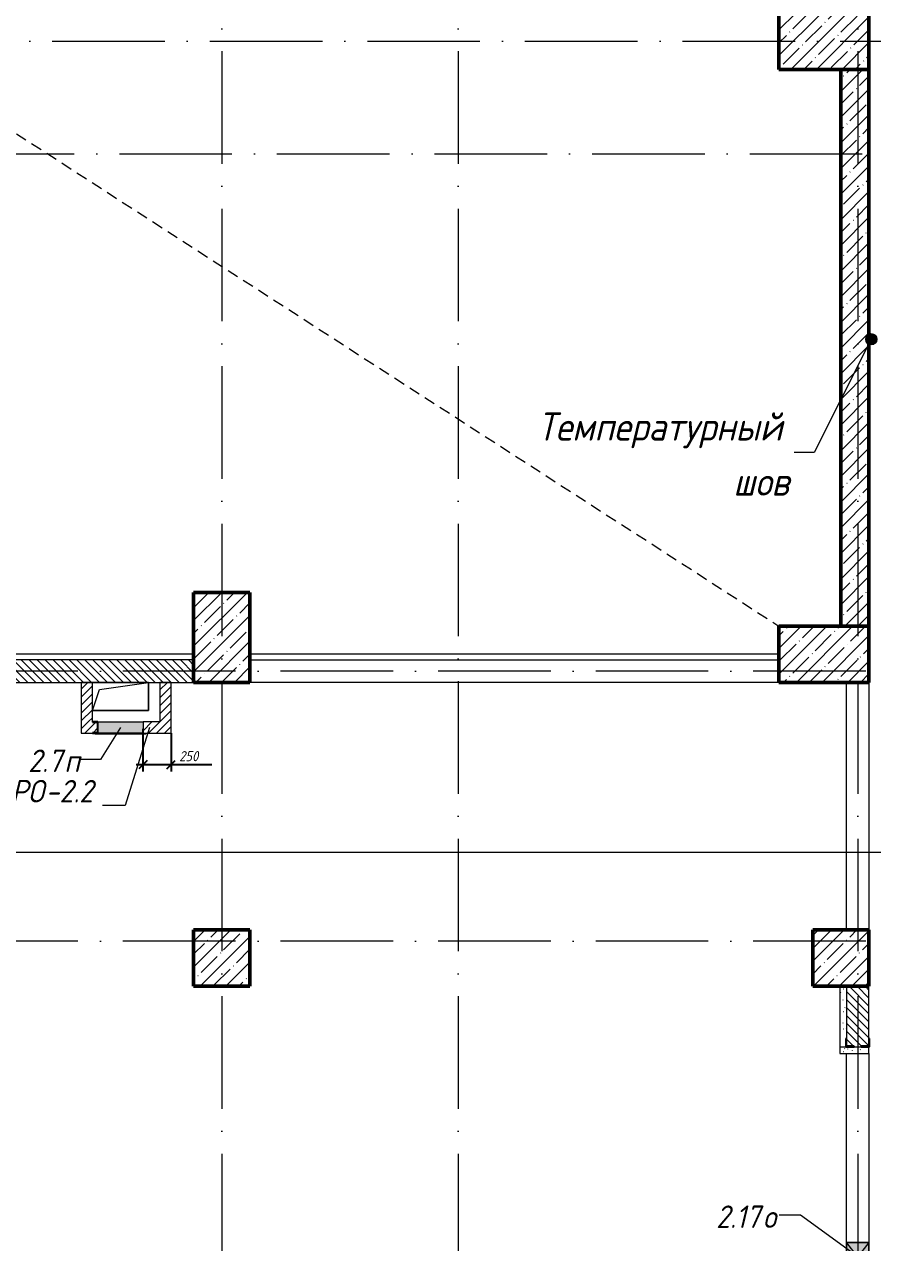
# Model space of a CAD drawing. Header units: millimetres. Extents: x -537608 to 253996, y -217170 to 186033.
# Drawn here: x -117452 to -109915, y 19525 to 30355 of the extents above; entities that cross this region are included whole.
import ezdxf

# ---------------------------------------------------------------- set-up
doc = ezdxf.new("R2010")
doc.units = ezdxf.units.MM
doc.linetypes.add('200_ШТРИХ_ш1п0_6_', pattern=[160, 100, -60])
doc.linetypes.add('50_200_ШТРИХ_1Т_ш5_п1_п1_', pattern=[1400, 1000, -200, 0, -200])
for name, color, linetype, lineweight in [('A-____-____-DIMS', 7, 'Continuous', 9), ('A-DETL-____-OTLN-3', 7, '200_ШТРИХ_ш1п0_6_', 9), ('A-DETL-GENF-OTLN', 7, 'Continuous', 9), ('A-FLOR-____-OTLN', 7, 'Continuous', 9), ('A-GENM-____-IDEN', 7, 'Continuous', 9), ('A-GENM-____-MCUT', 7, 'Continuous', 25), ('A-GENM-____-OTLN', 7, 'Continuous', 9), ('A-GENM-____-OTLN-1', 7, 'Continuous', 25), ('A-GLAZ-____-IDEN', 7, 'Continuous', 9), ('A-GLAZ-____-OTLN', 7, 'Continuous', 9), ('A-WALL-____-MCUT', 7, 'Continuous', 13), ('A-WALL-____-MCUT-2', 7, 'Continuous', 50), ('A-WALL-____-PATT-1', 7, 'Continuous', 9), ('A-WALL-FNSH-MCUT-1', 7, 'Continuous', 9), ('G-____-____-TEXT', 7, 'Continuous', 9), ('I-WALL-____-OTLN', 7, 'Continuous', 9), ('S-COLS-____-MCUT', 7, 'Continuous', 50), ('S-COLS-____-OTLN', 7, 'Continuous', 9), ('S-GRID-____-OTLN-1', 7, '50_200_ШТРИХ_1Т_ш5_п1_п1_', 9)]:
    doc.layers.add(name, color=color, linetype=linetype, lineweight=lineweight)
for name, color, linetype, lineweight, true_color in [('A-GLAZ-____-OTLN-1', 7, 'Continuous', 9, 0xc0c0c0), ('A-WALL-____-PATT-2', 7, 'Continuous', 9, 0x787878), ('G-____-____-SYMB-1', 9, 'Continuous', 9, 0x808080)]:
    doc.layers.add(name, color=color, linetype=linetype, lineweight=lineweight, true_color=true_color)
doc.styles.add('ISOCPEUR_I_11', font='isocpeui.ttf', dxfattribs={"width": 0.9, "height": 200})
doc.styles.add('ISOCPEUR_I_7', font='isocpeui.ttf', dxfattribs={"width": 0.9, "height": 90})
doc.styles.add('ISOCPEUR_I_9', font='isocpeui.ttf', dxfattribs={"width": 0.9, "height": 250})
doc.dimstyles.new('ISO-1_8_0_9К_СРЕДНИЙ_Кладочные_1', dxfattribs={"dimscale": 304.8, "dimtxt": 89.638306, "dimasz": 0.246063, "dimexe": 0.19685, "dimexo": 0, "dimgap": 0, "dimtad": 1, "dimdec": 3, "dimrnd": 0.001, "dimdsep": 46, "dimtxsty": 'ISOCPEUR_I_7', "dimblk1": 'OBLIQUE', "dimblk2": 'OBLIQUE', "dimsah": 1, "dimcen": 0.09, "dimdle": 0.19685, "dimazin": 0, "dimtfac": 1, "dimtdec": 4, "dimtix": 1, "dimtmove": 0, "dimatfit": 3, "dimfxl": 1, "dimtvp": 1, "dimtolj": 1, "dimtzin": 0, "dimarcsym": 2})
pattern_1 = [(45, (-184647.673, -45376.493), (-35.35534, 35.35534), [])]
pattern_2 = [(135, (-184647.673, -45376.493), (-35.35534, -35.35534), [])]
pattern_3 = [(0, (-184647.67, -45376.493), (203.2, 50.8), [3.353, -149.047, 3.353, -149.047, -812.8]), (0, (-184647.67, -45376.493), (203.2, 50.8), [-304.8, 3.353, -301.447, 3.353, -149.047, -355.6]), (0, (-184647.67, -45376.493), (203.2, 50.8), [-762, 3.353, -98.247, 3.353, -250.647]), (120, (-184571.47, -45351.093), (-145.59409, 150.576362), [3.353, -149.047, 3.353, -149.047, -812.8]), (120, (-184571.47, -45351.093), (-145.59409, 150.576362), [-304.8, 3.353, -301.447, 3.353, -149.047, -355.6]), (120, (-184571.47, -45351.093), (-145.59409, 150.576362), [-762, 3.353, -98.247, 3.353, -250.647]), (240, (-184546.07, -45249.493), (-57.60591, -201.376362), [3.353, -149.047, 3.353, -149.047, -812.8]), (240, (-184546.07, -45249.493), (-57.60591, -201.376362), [-304.8, 3.353, -301.447, 3.353, -149.047, -355.6]), (240, (-184546.07, -45249.493), (-57.60591, -201.376362), [-762, 3.353, -98.247, 3.353, -250.647])]

# ---------------------------------------------------------------- blocks, each defined once
blk = doc.blocks.new('BSC_Колонна _Прямоугольная - 500х800-V83-АР1_План отверстий 2 этажа в осях 1-64_Ю-ЯЯ')
at = {"layer": 'S-COLS-____-OTLN'}
h = blk.add_hatch(dxfattribs=at)
h.set_pattern_fill('FP_96', color=256, style=0, pattern_type=2)
h.set_pattern_definition([(315, (-75581.04, 74300), (114.04925, 114.04925), []), (315, (-75581.04, 74185.95), (114.04925, 114.04925), [201.613, -40.323, 3.353, -36.97])])
h.paths.add_polyline_path([(-250, 400), (-250, -400), (250, -400), (250, 400)], flags=0)
at = {"layer": 'S-COLS-____-MCUT'}
for p, q in [((250, 400), (-250, 400)), ((-250, 400), (-250, -400)), ((250, -400), (250, 400)), ((-250, -400), (250, -400))]:
    blk.add_line(p, q, dxfattribs=at)
blk = doc.blocks.new('BSC_Колонна _Прямоугольная - 500х800-V84-АР1_План отверстий 2 этажа в осях 1-64_Ю-ЯЯ')
at = {"layer": 'S-COLS-____-OTLN'}
h = blk.add_hatch(dxfattribs=at)
h.set_pattern_fill('FP_97', color=256, style=0, pattern_type=2)
h.set_pattern_definition([(315, (-70131.04, 74300), (114.04925, 114.04925), []), (315, (-70131.04, 74185.95), (114.04925, 114.04925), [201.613, -40.323, 3.353, -36.97])])
h.paths.add_polyline_path([(-250, -400), (250, -400), (250, 400), (-250, 400), (-250, 80)], flags=0)
at = {"layer": 'S-COLS-____-MCUT'}
for p, q in [((250, 400), (-250, 400)), ((-250, 400), (-250, -400)), ((250, -400), (250, 400)), ((-250, -400), (250, -400))]:
    blk.add_line(p, q, dxfattribs=at)
blk = doc.blocks.new('BSC_Колонна _Прямоугольная - 500х800-V88-АР1_План отверстий 2 этажа в осях 1-64_Ю-ЯЯ')
at = {"layer": 'S-COLS-____-OTLN'}
h = blk.add_hatch(dxfattribs=at)
h.set_pattern_fill('FP_101', color=256, style=0, pattern_type=2)
h.set_pattern_definition([(225, (68950, 70281.04), (114.04925, -114.04925), []), (225, (68835.95, 70281.04), (114.04925, -114.04925), [201.613, -40.323, 3.353, -36.97])])
h.paths.add_polyline_path([(250, 400), (-250, 400), (-250, -400), (250, -400)], flags=0)
at = {"layer": 'S-COLS-____-MCUT'}
for p, q in [((250, 400), (-250, 400)), ((-250, 400), (-250, -400)), ((250, -400), (250, 400)), ((-250, -400), (250, -400))]:
    blk.add_line(p, q, dxfattribs=at)
blk = doc.blocks.new('BSC_Колонна _Прямоугольная - 500х500-V145-АР1_План отверстий 2 этажа в осях 1-64_Ю-ЯЯ')
at = {"layer": 'S-COLS-____-OTLN'}
h = blk.add_hatch(dxfattribs=at)
h.set_pattern_fill('FP_158', color=256, style=0, pattern_type=2)
h.set_pattern_definition([(45, (-74450, -67431.04), (-114.04925, 114.04925), []), (45, (-74335.95, -67431.04), (-114.04925, 114.04925), [201.613, -40.323, 3.353, -36.97])])
h.paths.add_polyline_path([(-250, -250), (250, -250), (250, 250), (-250, 250)], flags=0)
at = {"layer": 'S-COLS-____-MCUT'}
for p, q in [((250, 250), (-250, 250)), ((-250, 250), (-250, -250)), ((250, -250), (250, 250)), ((-250, -250), (250, -250))]:
    blk.add_line(p, q, dxfattribs=at)
blk = doc.blocks.new('BSC_Колонна _Прямоугольная - 500х500-V146-АР1_План отверстий 2 этажа в осях 1-64_Ю-ЯЯ')
at = {"layer": 'S-COLS-____-OTLN'}
h = blk.add_hatch(dxfattribs=at)
h.set_pattern_fill('FP_159', color=256, style=0, pattern_type=2)
h.set_pattern_definition([(45, (-68950, -67431.04), (-114.04925, 114.04925), []), (45, (-68835.95, -67431.04), (-114.04925, 114.04925), [201.613, -40.323, 3.353, -36.97])])
h.paths.add_polyline_path([(-250, -250), (250, -250), (250, 250), (-250, 250)], flags=0)
at = {"layer": 'S-COLS-____-MCUT'}
for p, q in [((250, 250), (-250, 250)), ((-250, 250), (-250, -250)), ((250, -250), (250, 250)), ((-250, -250), (250, -250))]:
    blk.add_line(p, q, dxfattribs=at)
blk = doc.blocks.new('Фахверк_СКБ_Уголок - 200_3550-28267367-АР1_План отверстий 2 этажа в осях 1-64_Ю-ЯЯ')
at = {"layer": 'A-GENM-____-MCUT'}
for p, q in [((200, 156), (125, 156)), ((125, 156), (125, 81)), ((131, 81), (131, 150)), ((131, 150), (200, 150)), ((200, 150), (200, 156)), ((125, 81), (131, 81)), ((131, 19), (125, 19)), ((125, 19), (125, -56)), ((131, -50), (131, 19)), ((125, -56), (200, -56)), ((200, -50), (131, -50)), ((200, -56), (200, -50))]:
    blk.add_line(p, q, dxfattribs=at)
blk = doc.blocks.new('AR_Отверстие Ниша - Лючок-32403922-АР1_План отверстий 2 этажа в осях 1-64_Ю-ЯЯ')
at = {"layer": 'A-GLAZ-____-OTLN'}
blk.add_hatch(color=256, dxfattribs=at).paths.add_polyline_path([(-200, 50), (-200, -50), (200, -50), (200, 50)], flags=0)
for p, q in [((-200, 50), (200, 50)), ((-200, -50), (-200, 50)), ((200, -50), (-200, -50))]:
    blk.add_line(p, q, dxfattribs=at)
blk = doc.blocks.new('Л_Общий_Лючок - Лючок-29741325-АР1_План отверстий 2 этажа в осях 1-64_Ю-ЯЯ')
at = {"layer": 'A-GLAZ-____-OTLN-1'}
blk.add_hatch(color=256, dxfattribs=at).paths.add_polyline_path([(-3, -6), (424, -6), (424, 0), (-24, 0), (-24, -6)], flags=0)
at = {"layer": 'A-GLAZ-____-OTLN'}
for p, q in [((-24, 0), (-24, -6)), ((424, 0), (424, -6)), ((-24, -6), (424, -6))]:
    blk.add_line(p, q, dxfattribs=at)
blk = doc.blocks.new('154_Фахверк_СКБ_Швеллер - Тип_100_3960_зеркало-29769493-АР1_План отверстий 2 этажа в осях 1-64_Ю-ЯЯ')
at = {"layer": 'A-GENM-____-MCUT'}
for p, q in [((175, 50), (125, 50)), ((125, 50), (125, -50)), ((128, 47), (175, 47)), ((128, -47), (128, 47)), ((175, 47), (175, 50)), ((125, -50), (175, -50)), ((175, -47), (128, -47)), ((175, -50), (175, -47))]:
    blk.add_line(p, q, dxfattribs=at)
blk = doc.blocks.new('AR_Отверстие прямоугольное _в плите_ - AR_Отверстие прямоугольное _в плите_-V163-АР1_План отверстий 2 этажа в осях 1-64_Ю-ЯЯ')
at = {"layer": 'A-GENM-____-OTLN'}
for p, q in [((250, 125), (-250, 125)), ((-188, 63), (250, 125)), ((250, -125), (250, 125)), ((-250, -125), (-188, 63)), ((-250, -125), (250, -125))]:
    blk.add_line(p, q, dxfattribs=at)
blk = doc.blocks.new('AR_Отверстие прямоугольное _в стене__БезПР - AR_Отверстие прямоугольное _в стене__БезПР-36392898-АР1_План отверстий 2 этажа в осях 1-64_Ю-ЯЯ')
at = {"layer": 'A-GLAZ-____-OTLN'}
blk.add_hatch(color=256, dxfattribs=at).paths.add_polyline_path([(125, 100), (-125, 100), (-125, -100), (125, -100)], flags=0)
at = {"layer": 'A-DETL-GENF-OTLN'}
for p, q in [((-125, -100), (-125, 100)), ((-125, 100), (125, 100)), ((125, 100), (-125, -100)), ((-125, 100), (125, -100)), ((125, 100), (-125, 100)), ((-125, 100), (-125, -100)), ((125, 100), (125, -100)), ((125, -100), (125, 100)), ((125, -100), (-125, -100)), ((-125, -100), (125, -100))]:
    blk.add_line(p, q, dxfattribs=at)
blk = doc.blocks.new('_Oblique')
at = {"color": 0, "linetype": 'ByBlock', "lineweight": -2}
blk.add_line((-0.5, -0.5), (0.5, 0.5), dxfattribs=at)
blk = doc.blocks.new('*D2286')
at = {"layer": 'A-____-____-DIMS', "color": 0, "lineweight": -2, "transparency": 16777216}
for p, q in [((-116398, 24092), (-116398, 23714)), ((-116148, 24055), (-116148, 23714)), ((-116458, 23774), (-116148, 23774)), ((-116148, 23774), (-115785, 23774))]:
    blk.add_line(p, q, dxfattribs=at)
at = {"layer": 'Defpoints', "color": 0, "transparency": 16777216}
for p in [(-116398, 24092), (-116148, 24055), (-116148, 23774)]:
    blk.add_point(p, dxfattribs=at)
at = {"layer": 'A-____-____-DIMS', "color": 0, "lineweight": -2, "transparency": 16777216, "xscale": 75, "yscale": 75, "zscale": 75, "rotation": 180}
blk.add_blockref('_Oblique', (-116398, 23774), dxfattribs=at)
at = {"layer": 'A-____-____-DIMS', "color": 0, "lineweight": -2, "transparency": 16777216, "xscale": 75, "yscale": 75, "zscale": 75}
blk.add_blockref('_Oblique', (-116148, 23774), dxfattribs=at)
at = {"layer": 'A-____-____-DIMS', "color": 0, "transparency": 16777216, "insert": (-116076, 23894), "char_height": 90, "width": 409.58, "attachment_point": 1, "line_spacing_factor": 1.149209, "style": 'ISOCPEUR_I_7'}
blk.add_mtext('\\A1;250', dxfattribs=at)

msp = doc.modelspace()

# ---------------------------------------------------------------- hatches: boundary and pattern name
at = {"layer": 'A-WALL-____-PATT-1'}
h = msp.add_hatch(dxfattribs=at)
h.set_pattern_fill('FP_13', color=256, style=0, pattern_type=2)
h.set_pattern_definition([(45, (-184647.67, -45376.5), (-114.04925, 114.04925), []), (45, (-184533.62, -45376.5), (-114.04925, 114.04925), [201.612, -40.322, 3.353, -36.97])])
h.paths.add_polyline_path([(-109947.6725, 25004.5485), (-109947.6725, 29954.5485), (-110197.6725, 29954.5485), (-110197.6725, 25004.5485)], flags=0)
h = msp.add_hatch(dxfattribs=at)
h.set_pattern_fill('FP_6', color=256, style=0, pattern_type=2)
h.set_pattern_definition(pattern_2)
h.paths.add_polyline_path([(-115947.6725, 24504.5485), (-115947.6725, 24704.5485), (-121397.6725, 24704.5485), (-121397.6725, 24504.5485), (-117497.8283, 24504.5485)], flags=0)
h = msp.add_hatch(dxfattribs=at)
h.set_pattern_fill('FP_5', color=256, style=0, pattern_type=2)
h.set_pattern_definition(pattern_1)
h.paths.add_polyline_path([(-116847.6725, 24154.5485), (-116847.6725, 24504.5485), (-116947.6725, 24504.5485), (-116947.6725, 24154.5485)], flags=0)
h = msp.add_hatch(dxfattribs=at)
h.set_pattern_fill('FP_5', color=256, style=0, pattern_type=2)
h.set_pattern_definition(pattern_1)
h.paths.add_polyline_path([(-116147.6725, 24054.5485), (-116147.6725, 24504.5485), (-116247.6725, 24504.5485), (-116247.6725, 24054.5485)], flags=0)
h = msp.add_hatch(dxfattribs=at)
h.set_pattern_fill('FP_5', color=256, style=0, pattern_type=2)
h.set_pattern_definition(pattern_1)
h.paths.add_polyline_path([(-116847.6725, 24054.5485), (-116847.6725, 24057.5485), (-116800.6725, 24057.5485), (-116800.6725, 24151.5485), (-116847.6725, 24151.5485), (-116847.6725, 24154.5485), (-116947.6725, 24154.5485), (-116947.6725, 24054.5485)], flags=0)
h.paths.add_polyline_path([(-116247.6725, 24054.5485), (-116247.6725, 24154.5485), (-116397.6725, 24154.5485), (-116397.6725, 24054.5485)], flags=0)
h = msp.add_hatch(dxfattribs=at)
h.set_pattern_fill('FP_6', color=256, style=0, pattern_type=2)
h.set_pattern_definition(pattern_2)
h.paths.add_polyline_path([(-109947.6725, 17804.5485), (-109947.6725, 19038.5485), (-110016.6725, 19038.5485), (-110016.6725, 19044.5485), (-110078.6725, 19044.5485), (-110078.6725, 19038.5485), (-110147.6725, 19038.5485), (-110147.6725, 17804.5485)], flags=0)
h.paths.add_polyline_path([(-110016.6725, 21264.5485), (-110016.6725, 21270.5485), (-109947.6725, 21270.5485), (-109947.6725, 21804.5485), (-110147.6725, 21804.5485), (-110147.6725, 21270.5485), (-110078.6725, 21270.5485), (-110078.6725, 21264.5485)], flags=0)
at = {"layer": 'A-WALL-____-PATT-2'}
h = msp.add_hatch(dxfattribs=at)
h.set_pattern_fill('FP_165', color=256, style=0, pattern_type=2)
h.set_pattern_definition(pattern_3)
h.paths.add_polyline_path([(-110147.6725, 17804.5485), (-110147.6725, 18969.5485), (-110153.6725, 18969.5485), (-110153.6725, 19044.5485), (-110207.6725, 19044.5485), (-110207.6725, 17804.5485)], flags=0)
h.paths.add_polyline_path([(-110207.6725, 21264.5485), (-110153.6725, 21264.5485), (-110153.6725, 21339.5485), (-110147.6725, 21339.5485), (-110147.6725, 21804.5485), (-110207.6725, 21804.5485), (-110207.6725, 21270.5485)], flags=0)
h = msp.add_hatch(dxfattribs=at)
h.set_pattern_fill('FP_165', color=256, style=0, pattern_type=2)
h.set_pattern_definition(pattern_3)
h.paths.add_polyline_path([(-110147.6725, 21204.5485), (-109947.6725, 21204.5485), (-109947.6725, 21264.5485), (-110207.6725, 21264.5485), (-110207.6725, 21204.5485), (-110153.6725, 21204.5485)], flags=0)
at = {"layer": 'G-____-____-TEXT'}
h = msp.add_hatch(color=256, dxfattribs=at)
edge = h.paths.add_edge_path(flags=0)
edge.add_arc((-109927.1622, 27555.8474), 50, 0, 360)

# ---------------------------------------------------------------- linework, layer by layer
at = {"layer": 'A-DETL-____-OTLN-3'}
msp.add_line((-133647.6725, 39804.5485), (-110747.6725, 25004.5485), dxfattribs=at)
at = {"layer": 'A-FLOR-____-OTLN'}
for p, q in [((-115947.6725, 24754.5485), (-121397.6725, 24754.5485)), ((-110747.6725, 24754.5485), (-115447.6725, 24754.5485)), ((-116847.6725, 24504.201), (-116347.6725, 24504.201)), ((-116347.6725, 24504.201), (-116347.6725, 24254.201)), ((-116347.6725, 24254.201), (-116847.6725, 24254.201))]:
    msp.add_line(p, q, dxfattribs=at)
at = {"layer": 'A-GENM-____-IDEN'}
for p, q in [((-116340.7288, 24104.5485), (-116554.7395, 23410.528)), ((-116554.7395, 23410.528), (-116756.7196, 23410.528))]:
    msp.add_line(p, q, dxfattribs=at)
at = {"layer": 'A-GLAZ-____-IDEN'}
for p, q in [((-116597.6725, 24104.5485), (-116776.1324, 23820.4953)), ((-116776.1324, 23820.4953), (-116954.5922, 23820.4953)), ((-110555.3586, 19767.6376), (-110746.6497, 19767.6376)), ((-110047.6725, 19399.5485), (-110555.3586, 19767.6376))]:
    msp.add_line(p, q, dxfattribs=at)
at = {"layer": 'A-WALL-____-MCUT'}
for p, q in [((-115947.6725, 24704.5485), (-121397.6725, 24704.5485)), ((-121397.6725, 24504.5485), (-115947.6725, 24504.5485)), ((-110147.6725, 21804.5485), (-110147.6725, 21339.5485)), ((-109947.6725, 21339.5485), (-109947.6725, 21804.5485)), ((-110078.6725, 21264.5485), (-110016.6725, 21264.5485))]:
    msp.add_line(p, q, dxfattribs=at)
at = {"layer": 'A-WALL-____-MCUT-2'}
for p, q in [((-110197.6725, 29954.5485), (-110197.6725, 25004.5485)), ((-109947.6725, 25004.5485), (-109947.6725, 29954.5485))]:
    msp.add_line(p, q, dxfattribs=at)
at = {"layer": 'A-WALL-FNSH-MCUT-1'}
for p, q in [((-116847.6725, 24504.5485), (-116947.6725, 24504.5485)), ((-116947.6725, 24504.5485), (-116947.6725, 24054.5485)), ((-116847.6725, 24154.5485), (-116847.6725, 24504.5485)), ((-116247.6725, 24504.5485), (-116247.6725, 24154.5485)), ((-116147.6725, 24504.5485), (-116247.6725, 24504.5485)), ((-116147.6725, 24054.5485), (-116147.6725, 24504.5485)), ((-116247.6725, 24154.5485), (-116397.6725, 24154.5485)), ((-116947.6725, 24054.5485), (-116847.6725, 24054.5485)), ((-116397.6725, 24054.5485), (-116147.6725, 24054.5485)), ((-110207.6725, 21804.5485), (-110207.6725, 21204.5485)), ((-110207.6725, 21264.5485), (-110153.6725, 21264.5485)), ((-109947.6725, 21204.5485), (-109947.6725, 21264.5485)), ((-110207.6725, 21204.5485), (-109947.6725, 21204.5485))]:
    msp.add_line(p, q, dxfattribs=at)
at = {"layer": 'G-____-____-SYMB-1'}
msp.add_line((-189458.2089, 22994.5485), (-79977.4815, 22994.5485), dxfattribs=at)
at = {"layer": 'G-____-____-TEXT'}
for p, q in [((-109927.1622, 27555.8474), (-110434.2188, 26548.4639)), ((-110434.2188, 26548.4639), (-110613.9068, 26548.4639))]:
    msp.add_line(p, q, dxfattribs=at)
msp.add_circle((-109927.1622, 27555.8474), 50, dxfattribs=at)
at = {"layer": 'I-WALL-____-OTLN'}
for p, q in [((-115447.6725, 24704.5485), (-110747.6725, 24704.5485)), ((-110747.6725, 24504.5485), (-115447.6725, 24504.5485)), ((-110147.6725, 22304.5485), (-110147.6725, 24504.5485)), ((-109947.6725, 24504.5485), (-109947.6725, 22304.5485)), ((-110147.6725, 19524.5485), (-110147.6725, 21204.5485)), ((-109947.6725, 21204.5485), (-109947.6725, 19524.5485))]:
    msp.add_line(p, q, dxfattribs=at)
at = {"layer": 'S-GRID-____-OTLN-1'}
for p, q in [((-115697.6725, 45516.3579), (-115697.6725, 7515.0943)), ((-113597.6725, 45516.3579), (-113597.6725, -5395.4515)), ((-110047.6725, 45516.3579), (-110047.6725, -5395.4515)), ((-135405.6548, 30204.5485), (-80573.2659, 30204.5485)), ((-150210.2265, 29204.5485), (-80573.2659, 29204.5485)), ((-80573.2659, 24604.5485), (-135405.6548, 24604.5485)), ((-80573.2659, 22204.5485), (-189316.4427, 22204.5485))]:
    msp.add_line(p, q, dxfattribs=at)

# ---------------------------------------------------------------- block references
at = {"layer": 'A-GENM-____-OTLN'}
msp.add_blockref('AR_Отверстие прямоугольное _в плите_ - AR_Отверстие прямоугольное _в плите_-V163-АР1_План отверстий 2 этажа в осях 1-64_Ю-ЯЯ', (-116597.6725, 24379.201), dxfattribs=at)
at = {"layer": 'A-GENM-____-OTLN-1'}
for name, p, rotation in [('154_Фахверк_СКБ_Швеллер - Тип_100_3960_зеркало-29769493-АР1_План отверстий 2 этажа в осях 1-64_Ю-ЯЯ', (-116672.6725, 24104.5485), 180), ('Фахверк_СКБ_Уголок - 200_3550-28267367-АР1_План отверстий 2 этажа в осях 1-64_Ю-ЯЯ', (-109997.6725, 21139.5485), 89.99999999999986)]:
    msp.add_blockref(name, p, dxfattribs=dict(at, rotation=rotation))
at = {"layer": 'A-GLAZ-____-OTLN'}
for name, p, rotation in [('AR_Отверстие Ниша - Лючок-32403922-АР1_План отверстий 2 этажа в осях 1-64_Ю-ЯЯ', (-116597.6725, 24104.5485), 180), ('AR_Отверстие прямоугольное _в стене__БезПР - AR_Отверстие прямоугольное _в стене__БезПР-36392898-АР1_План отверстий 2 этажа в осях 1-64_Ю-ЯЯ', (-110047.6725, 19399.5485), 269.9999999999998)]:
    msp.add_blockref(name, p, dxfattribs=dict(at, rotation=rotation))
msp.add_blockref('Л_Общий_Лючок - Лючок-29741325-АР1_План отверстий 2 этажа в осях 1-64_Ю-ЯЯ', (-116797.6725, 24054.5485), dxfattribs=at)
at = {"layer": 'S-COLS-____-OTLN'}
for name, p, rotation in [('BSC_Колонна _Прямоугольная - 500х800-V83-АР1_План отверстий 2 этажа в осях 1-64_Ю-ЯЯ', (-110347.6725, 30204.5485), 89.9999999999999), ('BSC_Колонна _Прямоугольная - 500х800-V88-АР1_План отверстий 2 этажа в осях 1-64_Ю-ЯЯ', (-115697.6725, 24904.5485), 180), ('BSC_Колонна _Прямоугольная - 500х800-V84-АР1_План отверстий 2 этажа в осях 1-64_Ю-ЯЯ', (-110347.6725, 24754.5485), 89.9999999999999)]:
    msp.add_blockref(name, p, dxfattribs=dict(at, rotation=rotation))
for name, p in [('BSC_Колонна _Прямоугольная - 500х500-V146-АР1_План отверстий 2 этажа в осях 1-64_Ю-ЯЯ', (-115697.6725, 22054.5485)), ('BSC_Колонна _Прямоугольная - 500х500-V145-АР1_План отверстий 2 этажа в осях 1-64_Ю-ЯЯ', (-110197.6725, 22054.5485))]:
    msp.add_blockref(name, p, dxfattribs=at)

# ---------------------------------------------------------------- texts
at = {"layer": 'A-GENM-____-IDEN', "char_height": 200, "attachment_point": 1, "style": 'ISOCPEUR_I_11'}
for s, insert, width in [('ПРО', (-117727.1262, 23637.6441), 562.784625), ('-2.2', (-117262.7825, 23637.6441), 548.35425)]:
    msp.add_mtext(s, dxfattribs=dict(at, insert=insert, width=width))
at = {"layer": 'A-GLAZ-____-IDEN', "char_height": 200, "attachment_point": 1, "style": 'ISOCPEUR_I_11'}
for s, insert, width in [('2.7', (-117418.6416, 23908.1099), 389.620125), ('\\fISOCPEUR|b0|i1|c204|p34|;\\W.9;п', (-117097.1728, 23908.1099), 158.734125), ('2.17', (-111306.1014, 19855.2522), 505.063125), ('\\fISOCPEUR|b0|i1|c204|p34|;\\W.9;о', (-110889.3826, 19855.2522), 158.734125)]:
    msp.add_mtext(s, dxfattribs=dict(at, insert=insert, width=width))
at = {"layer": 'G-____-____-TEXT', "char_height": 250, "attachment_point": 1, "style": 'ISOCPEUR_I_9'}
for s, insert, width in [('Температурный', (-112892.101, 26904.3181), 2763.416813), ('шов', (-111153.7885, 26414.8389), 656.582063)]:
    msp.add_mtext(s, dxfattribs=dict(at, insert=insert, width=width))

# ---------------------------------------------------------------- dimensions: what is measured, and where the dimension line sits
at = {"layer": 'A-____-____-DIMS'}
dim = msp.add_linear_dim(base=(-116147.6725, 23773.6442), p1=(-116397.6725, 24091.7081), p2=(-116147.6725, 24054.5485), dimstyle='ISO-1_8_0_9К_СРЕДНИЙ_Кладочные_1', override={"dimpost": '<>', "dimfxl": 252.746586}, dxfattribs=at)
dim.commit()
dim.dimension.update_dxf_attribs({"geometry": '*D2286', "text_midpoint": (-115871.4607, 23773.6442), "dimtype": 160})

doc.saveas('drawing.dxf')
